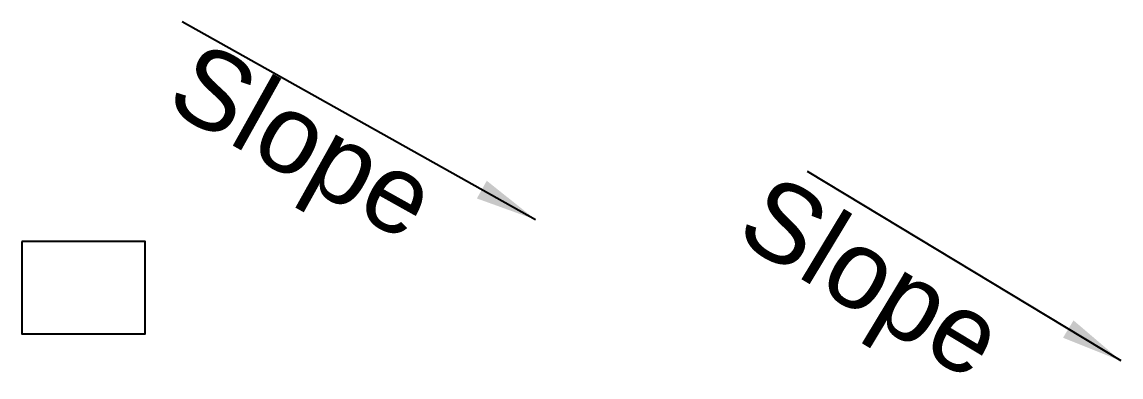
# Model space of a CAD drawing. Extents: x 7897917 to 8423973, y -6487334 to -6173396.
# Drawn here: x 8297952 to 8303304, y -6436440 to -6434712 of the extents above; entities that cross this region are included whole.
import ezdxf

# ---------------------------------------------------------------- set-up
doc = ezdxf.new("R2010")
doc.units = 0
doc.header["$LTSCALE"] = 600
doc.header["$MEASUREMENT"] = 0
doc.layers.add('A-text', color=7, linetype='CONTINUOUS')
doc.layers.add('LA-column', color=3, linetype='CONTINUOUS')
doc.styles.add('ARIAL', font='arial.ttf')
doc.styles.add('ROMANS', font='romans.shx')
doc.dimstyles.new('MM', dxfattribs={"dimscale": 0, "dimtxt": 200, "dimasz": 150, "dimexe": 40, "dimexo": 50, "dimgap": 50, "dimtad": 1, "dimdec": 0, "dimzin": 0, "dimdsep": 46, "dimtxsty": 'ROMANS', "dimblk": 'OBLIQUE', "dimcen": 0.09, "dimdle": 40, "dimclrd": 5, "dimclre": 5, "dimclrt": 6, "dimadec": 0, "dimazin": 0, "dimtfac": 1, "dimtdec": 0, "dimtofl": 0, "dimtmove": 0, "dimatfit": 3, "dimfxl": 1, "dimfrac": 2, "dimtolj": 1, "dimtzin": 0, "dimarcsym": 0})

msp = doc.modelspace()

# ---------------------------------------------------------------- linework, layer by layer
at = {"layer": 'LA-column', "color": 8, "elevation": 10.308, "flags": 128}
msp.add_lwpolyline([(8297952.302, -6435780.052), (8297952.302, -6436230.052), (8298552.302, -6436230.052), (8298552.302, -6435780.052)], close=True, dxfattribs=at)

# ---------------------------------------------------------------- texts
at = {"layer": 'A-text', "color": 0, "lineweight": 15, "style": 'ARIAL'}
for rotation, p in [(330.790287, (8298638.533, -6435123.333, 2.894)), (328.867081, (8301413.995, -6435762.365, 2.894))]:
    msp.add_text('Slope', height=380.16, rotation=rotation, dxfattribs=at).set_placement(p)

# ---------------------------------------------------------------- leaders
at = {"layer": 'A-text', "color": 0, "lineweight": 15}
for points in [[(8300453.305, -6435674.214, 2.894), (8298731.865, -6434711.751, 2.894)], [(8303303.958, -6436361.775, 2.894), (8301777.978, -6435440.049, 2.894)]]:
    msp.add_leader(points, dimstyle='MM', override={"dimscale": 1, "dimasz": 300, "dimtad": 0}, dxfattribs=at)

doc.saveas('drawing.dxf')
